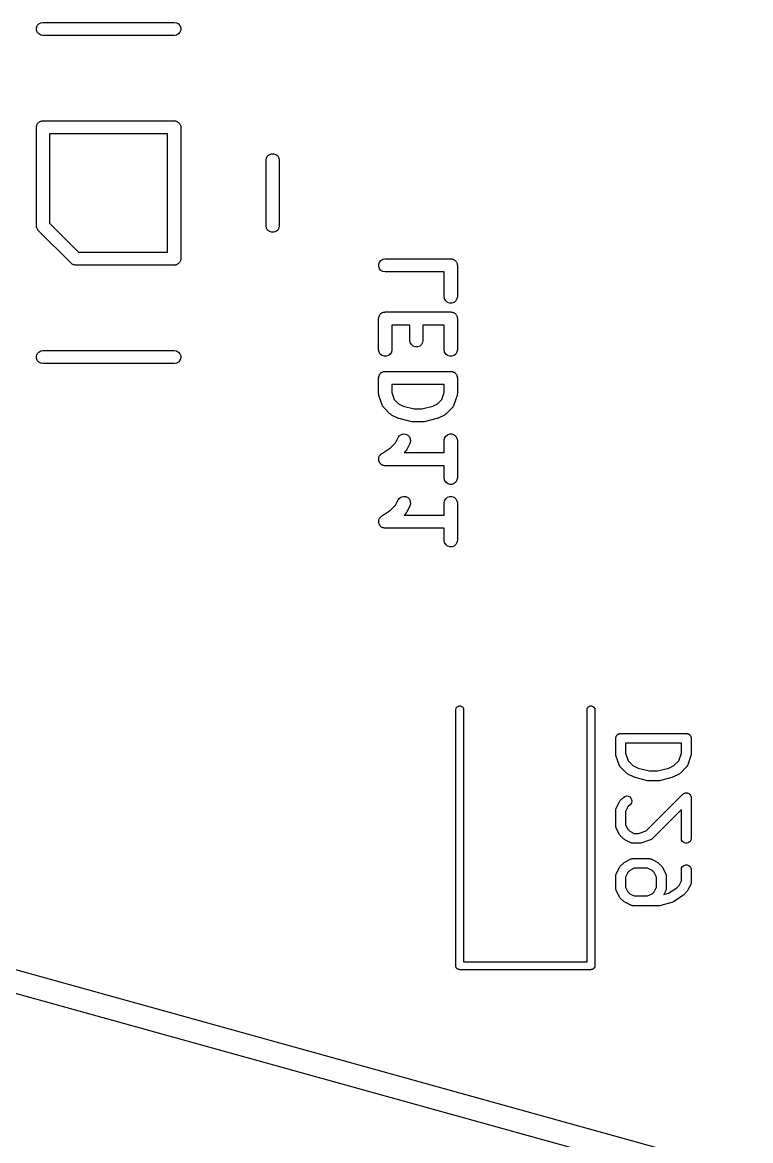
# Model space of a CAD drawing. Extents: x 48 to 353, y -143 to -50.
# Drawn here: x 318.57 to 329.66, y -81.11 to -64.08 of the extents above; entities that cross this region are included whole.
import ezdxf

# ---------------------------------------------------------------- set-up
doc = ezdxf.new("R2010")
doc.units = 0
doc.header["$MEASUREMENT"] = 0
doc.layers.add('BLACK', color=7, linetype='CONTINUOUS')

msp = doc.modelspace()

# ---------------------------------------------------------------- linework, layer by layer
at = {"layer": 'Black'}
for p, q in [((318.783, -64.1576), (318.795, -64.125)), ((318.783, -64.1924), (318.783, -64.1576)), ((318.795, -64.225), (318.783, -64.1924)), ((318.795, -64.125), (318.817, -64.0984)), ((318.817, -64.2516), (318.795, -64.225)), ((318.817, -64.0984), (318.847, -64.081)), ((318.847, -64.081), (318.881, -64.075)), ((318.881, -64.075), (320.881, -64.075)), ((320.881, -64.075), (320.915, -64.081)), ((320.915, -64.081), (320.946, -64.0984)), ((320.946, -64.0984), (320.968, -64.125)), ((320.968, -64.225), (320.946, -64.2516)), ((320.968, -64.125), (320.98, -64.1576)), ((320.98, -64.1924), (320.968, -64.225)), ((320.98, -64.1576), (320.98, -64.1924)), ((318.847, -64.269), (318.817, -64.2516)), ((318.881, -64.275), (318.847, -64.269)), ((320.881, -64.275), (318.881, -64.275)), ((320.915, -64.269), (320.881, -64.275)), ((320.946, -64.2516), (320.915, -64.269)), ((318.811, -65.6051), (318.817, -65.5984)), ((318.817, -65.5984), (318.825, -65.594)), ((318.825, -65.594), (318.831, -65.5884)), ((318.831, -65.5884), (318.839, -65.5854)), ((318.839, -65.5854), (318.847, -65.581)), ((318.847, -65.581), (318.856, -65.5795)), ((318.856, -65.5795), (318.864, -65.5765)), ((318.864, -65.5765), (318.873, -65.5765)), ((318.873, -65.5765), (318.881, -65.575)), ((318.881, -65.575), (320.881, -65.575)), ((320.881, -65.575), (320.89, -65.5765)), ((320.89, -65.5765), (320.899, -65.5765)), ((320.899, -65.5765), (320.907, -65.5795)), ((320.907, -65.5795), (320.915, -65.581)), ((320.915, -65.581), (320.923, -65.5854)), ((320.923, -65.5854), (320.931, -65.5884)), ((320.931, -65.5884), (320.938, -65.594)), ((320.938, -65.594), (320.946, -65.5984)), ((320.946, -65.5984), (320.951, -65.6051)), ((318.781, -65.675), (318.783, -65.6664)), ((318.781, -67.175), (318.781, -65.675)), ((318.783, -65.6576), (318.786, -65.6494)), ((318.783, -65.6664), (318.783, -65.6576)), ((318.786, -65.6494), (318.787, -65.6408)), ((318.787, -65.6408), (318.792, -65.6332)), ((318.792, -65.6332), (318.795, -65.625)), ((318.795, -65.625), (318.8, -65.6183)), ((318.8, -65.6183), (318.805, -65.6107)), ((318.805, -65.6107), (318.811, -65.6051)), ((320.951, -65.6051), (320.958, -65.6107)), ((320.958, -65.6107), (320.962, -65.6183)), ((320.962, -65.6183), (320.968, -65.625)), ((320.968, -65.625), (320.971, -65.6332)), ((320.971, -65.6332), (320.975, -65.6408)), ((320.975, -65.6408), (320.977, -65.6494)), ((320.977, -65.6494), (320.98, -65.6576)), ((320.98, -65.6576), (320.98, -65.6664)), ((320.98, -65.6664), (320.981, -65.675)), ((320.981, -65.675), (320.981, -67.675)), ((318.981, -65.775), (318.981, -67.1336)), ((320.781, -65.775), (318.981, -65.775)), ((320.781, -67.575), (320.781, -65.775)), ((322.287, -66.1408), (322.305, -66.1107)), ((322.305, -66.1107), (322.331, -66.0884)), ((322.331, -66.0884), (322.364, -66.0765)), ((322.364, -66.0765), (322.399, -66.0765)), ((322.399, -66.0765), (322.431, -66.0884)), ((322.431, -66.0884), (322.458, -66.1107)), ((322.458, -66.1107), (322.475, -66.1408)), ((322.281, -66.175), (322.287, -66.1408)), ((322.281, -67.175), (322.281, -66.175)), ((322.475, -66.1408), (322.481, -66.175)), ((322.481, -66.175), (322.481, -67.175)), ((318.981, -67.1336), (319.423, -67.575)), ((318.782, -67.1793), (318.781, -67.175)), ((318.782, -67.1837), (318.782, -67.1793)), ((318.785, -67.1963), (318.782, -67.1837)), ((318.787, -67.2092), (318.785, -67.1963)), ((318.789, -67.213), (318.787, -67.2092)), ((318.791, -67.2173), (318.789, -67.213)), ((318.798, -67.228), (318.791, -67.2173)), ((318.805, -67.2393), (318.798, -67.228)), ((318.808, -67.2421), (318.805, -67.2393)), ((318.811, -67.2457), (318.808, -67.2421)), ((319.311, -67.7457), (318.811, -67.2457)), ((322.287, -67.2092), (322.281, -67.175)), ((322.305, -67.2393), (322.287, -67.2092)), ((322.331, -67.2616), (322.305, -67.2393)), ((322.364, -67.2735), (322.331, -67.2616)), ((322.399, -67.2735), (322.364, -67.2735)), ((322.431, -67.2616), (322.399, -67.2735)), ((322.458, -67.2393), (322.431, -67.2616)), ((322.475, -67.2092), (322.458, -67.2393)), ((322.481, -67.175), (322.475, -67.2092)), ((319.423, -67.575), (320.781, -67.575)), ((319.314, -67.7482), (319.311, -67.7457)), ((319.317, -67.7516), (319.314, -67.7482)), ((319.328, -67.7581), (319.317, -67.7516)), ((319.339, -67.7656), (319.328, -67.7581)), ((319.343, -67.7668), (319.339, -67.7656)), ((319.347, -67.769), (319.343, -67.7668)), ((319.36, -67.7712), (319.347, -67.769)), ((319.373, -67.7746), (319.36, -67.7712)), ((319.377, -67.7742), (319.373, -67.7746)), ((319.381, -67.775), (319.377, -67.7742)), ((320.881, -67.775), (319.381, -67.775)), ((320.89, -67.7735), (320.881, -67.775)), ((320.899, -67.7735), (320.89, -67.7735)), ((320.907, -67.7705), (320.899, -67.7735)), ((320.915, -67.769), (320.907, -67.7705)), ((320.923, -67.7646), (320.915, -67.769)), ((320.931, -67.7616), (320.923, -67.7646)), ((320.938, -67.756), (320.931, -67.7616)), ((320.946, -67.7516), (320.938, -67.756)), ((320.951, -67.7449), (320.946, -67.7516)), ((320.958, -67.7393), (320.951, -67.7449)), ((320.962, -67.7317), (320.958, -67.7393)), ((320.968, -67.725), (320.962, -67.7317)), ((320.971, -67.7168), (320.968, -67.725)), ((320.975, -67.7092), (320.971, -67.7168)), ((320.977, -67.7006), (320.975, -67.7092)), ((320.98, -67.6924), (320.977, -67.7006)), ((320.981, -67.675), (320.98, -67.6836)), ((320.98, -67.6836), (320.98, -67.6924)), ((323.998, -67.7612), (324.01, -67.7286)), ((323.998, -67.7959), (323.998, -67.7612)), ((324.01, -67.8286), (323.998, -67.7959)), ((324.01, -67.7286), (324.032, -67.702)), ((324.032, -67.702), (324.062, -67.6846)), ((324.062, -67.6846), (324.096, -67.6786)), ((324.096, -67.6786), (325.096, -67.6786)), ((325.096, -67.6786), (325.105, -67.6801)), ((325.105, -67.6801), (325.113, -67.6801)), ((325.113, -67.6801), (325.122, -67.6831)), ((325.122, -67.6831), (325.13, -67.6846)), ((325.13, -67.6846), (325.138, -67.689)), ((325.138, -67.689), (325.146, -67.692)), ((325.146, -67.692), (325.153, -67.6976)), ((325.153, -67.6976), (325.16, -67.702)), ((325.16, -67.702), (325.166, -67.7087)), ((325.166, -67.7087), (325.173, -67.7143)), ((325.173, -67.7143), (325.177, -67.7219)), ((325.177, -67.7219), (325.183, -67.7286)), ((325.183, -67.7286), (325.186, -67.7368)), ((325.186, -67.7368), (325.19, -67.7444)), ((325.19, -67.7444), (325.192, -67.753)), ((325.192, -67.753), (325.195, -67.7612)), ((325.195, -67.7612), (325.195, -67.77)), ((325.195, -67.77), (325.196, -67.7786)), ((325.196, -67.7786), (325.196, -68.2548)), ((324.032, -67.8552), (324.01, -67.8286)), ((324.062, -67.8725), (324.032, -67.8552)), ((324.096, -67.8786), (324.062, -67.8725)), ((324.996, -67.8786), (324.096, -67.8786)), ((324.996, -68.2548), (324.996, -67.8786)), ((325.002, -68.289), (324.996, -68.2548)), ((325.02, -68.319), (325.002, -68.289)), ((325.046, -68.3414), (325.02, -68.319)), ((325.173, -68.319), (325.146, -68.3414)), ((325.19, -68.289), (325.173, -68.319)), ((325.196, -68.2548), (325.19, -68.289)), ((324.046, -68.5015), (324.054, -68.4985)), ((324.054, -68.4985), (324.062, -68.4941)), ((324.062, -68.4941), (324.071, -68.4926)), ((324.071, -68.4926), (324.079, -68.4896)), ((324.079, -68.4896), (324.088, -68.4896)), ((324.088, -68.4896), (324.096, -68.4881)), ((324.096, -68.4881), (325.096, -68.4881)), ((325.079, -68.3532), (325.046, -68.3414)), ((325.113, -68.3532), (325.079, -68.3532)), ((325.096, -68.4881), (325.105, -68.4896)), ((325.105, -68.4896), (325.113, -68.4896)), ((325.146, -68.3414), (325.113, -68.3532)), ((325.113, -68.4896), (325.122, -68.4926)), ((325.122, -68.4926), (325.13, -68.4941)), ((325.13, -68.4941), (325.138, -68.4985)), ((325.138, -68.4985), (325.146, -68.5015)), ((323.996, -68.5881), (323.998, -68.5795)), ((323.996, -69.0643), (323.996, -68.5881)), ((323.998, -68.5707), (324.001, -68.5625)), ((323.998, -68.5795), (323.998, -68.5707)), ((324.001, -68.5625), (324.002, -68.5539)), ((324.002, -68.5539), (324.007, -68.5463)), ((324.007, -68.5463), (324.01, -68.5381)), ((324.01, -68.5381), (324.015, -68.5314)), ((324.015, -68.5314), (324.02, -68.5238)), ((324.02, -68.5238), (324.026, -68.5182)), ((324.026, -68.5182), (324.032, -68.5115)), ((324.032, -68.5115), (324.039, -68.5071)), ((324.039, -68.5071), (324.046, -68.5015)), ((325.146, -68.5015), (325.153, -68.5071)), ((325.153, -68.5071), (325.16, -68.5115)), ((325.16, -68.5115), (325.166, -68.5182)), ((325.166, -68.5182), (325.173, -68.5238)), ((325.173, -68.5238), (325.177, -68.5314)), ((325.177, -68.5314), (325.183, -68.5381)), ((325.183, -68.5381), (325.186, -68.5463)), ((325.186, -68.5463), (325.19, -68.5539)), ((325.19, -68.5539), (325.192, -68.5625)), ((325.192, -68.5625), (325.195, -68.5707)), ((325.195, -68.5707), (325.195, -68.5795)), ((325.195, -68.5795), (325.196, -68.5881)), ((325.196, -68.5881), (325.196, -69.0643)), ((324.472, -68.6881), (324.196, -68.6881)), ((324.196, -68.6881), (324.196, -69.0643)), ((324.472, -68.9214), (324.472, -68.6881)), ((324.996, -68.6881), (324.672, -68.6881)), ((324.672, -68.6881), (324.672, -68.9214)), ((324.996, -69.0643), (324.996, -68.6881)), ((324.478, -68.9556), (324.472, -68.9214)), ((324.496, -68.9857), (324.478, -68.9556)), ((324.522, -69.008), (324.496, -68.9857)), ((324.555, -69.0199), (324.522, -69.008)), ((324.622, -69.008), (324.59, -69.0199)), ((324.649, -68.9857), (324.622, -69.008)), ((324.666, -68.9556), (324.649, -68.9857)), ((324.672, -68.9214), (324.666, -68.9556)), ((318.783, -69.1576), (318.795, -69.125)), ((318.783, -69.1924), (318.783, -69.1576)), ((318.795, -69.125), (318.817, -69.0984)), ((318.817, -69.0984), (318.847, -69.081)), ((318.847, -69.081), (318.881, -69.075)), ((318.881, -69.075), (320.881, -69.075)), ((320.881, -69.075), (320.915, -69.081)), ((320.915, -69.081), (320.946, -69.0984)), ((320.946, -69.0984), (320.968, -69.125)), ((320.968, -69.125), (320.98, -69.1576)), ((320.98, -69.1576), (320.98, -69.1924)), ((324.002, -69.0985), (323.996, -69.0643)), ((324.02, -69.1286), (324.002, -69.0985)), ((324.046, -69.1509), (324.02, -69.1286)), ((324.079, -69.1628), (324.046, -69.1509)), ((324.113, -69.1628), (324.079, -69.1628)), ((324.146, -69.1509), (324.113, -69.1628)), ((324.173, -69.1286), (324.146, -69.1509)), ((324.19, -69.0985), (324.173, -69.1286)), ((324.196, -69.0643), (324.19, -69.0985)), ((324.59, -69.0199), (324.555, -69.0199)), ((325.002, -69.0985), (324.996, -69.0643)), ((325.02, -69.1286), (325.002, -69.0985)), ((325.046, -69.1509), (325.02, -69.1286)), ((325.079, -69.1628), (325.046, -69.1509)), ((325.113, -69.1628), (325.079, -69.1628)), ((325.146, -69.1509), (325.113, -69.1628)), ((325.173, -69.1286), (325.146, -69.1509)), ((325.19, -69.0985), (325.173, -69.1286)), ((325.196, -69.0643), (325.19, -69.0985)), ((318.795, -69.225), (318.783, -69.1924)), ((318.817, -69.2516), (318.795, -69.225)), ((318.847, -69.269), (318.817, -69.2516)), ((318.881, -69.275), (318.847, -69.269)), ((320.881, -69.275), (318.881, -69.275)), ((320.915, -69.269), (320.881, -69.275)), ((320.946, -69.2516), (320.915, -69.269)), ((320.968, -69.225), (320.946, -69.2516)), ((320.98, -69.1924), (320.968, -69.225)), ((323.996, -69.4929), (323.998, -69.4842)), ((323.996, -69.731), (323.996, -69.4929)), ((323.998, -69.4755), (324.001, -69.4673)), ((323.998, -69.4842), (323.998, -69.4755)), ((324.001, -69.4673), (324.002, -69.4587)), ((324.002, -69.4587), (324.007, -69.4511)), ((324.007, -69.4511), (324.01, -69.4429)), ((324.01, -69.4429), (324.015, -69.4362)), ((324.015, -69.4362), (324.02, -69.4286)), ((324.02, -69.4286), (324.026, -69.423)), ((324.026, -69.423), (324.032, -69.4163)), ((324.032, -69.4163), (324.039, -69.4119)), ((324.039, -69.4119), (324.046, -69.4063)), ((324.046, -69.4063), (324.054, -69.4033)), ((324.054, -69.4033), (324.062, -69.3989)), ((324.062, -69.3989), (324.071, -69.3974)), ((324.071, -69.3974), (324.079, -69.3944)), ((324.079, -69.3944), (324.088, -69.3944)), ((324.088, -69.3944), (324.096, -69.3929)), ((324.096, -69.3929), (325.096, -69.3929)), ((325.096, -69.3929), (325.105, -69.3944)), ((325.105, -69.3944), (325.113, -69.3944)), ((325.113, -69.3944), (325.122, -69.3974)), ((325.122, -69.3974), (325.13, -69.3989)), ((325.13, -69.3989), (325.138, -69.4033)), ((325.138, -69.4033), (325.146, -69.4063)), ((325.146, -69.4063), (325.153, -69.4119)), ((325.153, -69.4119), (325.16, -69.4163)), ((325.16, -69.4163), (325.166, -69.423)), ((325.166, -69.423), (325.173, -69.4286)), ((325.173, -69.4286), (325.177, -69.4362)), ((325.177, -69.4362), (325.183, -69.4429)), ((325.183, -69.4429), (325.186, -69.4511)), ((325.186, -69.4511), (325.19, -69.4587)), ((325.19, -69.4587), (325.192, -69.4673)), ((325.192, -69.4673), (325.195, -69.4755)), ((325.195, -69.4755), (325.195, -69.4842)), ((325.195, -69.4842), (325.196, -69.4929)), ((325.196, -69.4929), (325.196, -69.731)), ((324.196, -69.5929), (324.196, -69.7147)), ((324.996, -69.5929), (324.196, -69.5929)), ((324.996, -69.7147), (324.996, -69.5929)), ((323.999, -69.7467), (323.996, -69.731)), ((324.001, -69.7626), (323.999, -69.7467)), ((324.049, -69.9054), (324.001, -69.7626)), ((324.196, -69.7147), (324.231, -69.8198)), ((324.231, -69.8198), (324.298, -69.8869)), ((324.894, -69.8869), (324.961, -69.8198)), ((324.961, -69.8198), (324.996, -69.7147)), ((325.191, -69.7626), (325.143, -69.9054)), ((325.193, -69.7467), (325.191, -69.7626)), ((325.196, -69.731), (325.193, -69.7467)), ((324.052, -69.9105), (324.049, -69.9054)), ((324.053, -69.9161), (324.052, -69.9105)), ((324.06, -69.9257), (324.053, -69.9161)), ((324.065, -69.936), (324.06, -69.9257)), ((324.07, -69.9398), (324.065, -69.936)), ((324.073, -69.9445), (324.07, -69.9398)), ((324.168, -70.0398), (324.073, -69.9445)), ((324.298, -69.8869), (324.369, -69.9223)), ((324.369, -69.9223), (324.537, -69.9643)), ((324.537, -69.9643), (324.655, -69.9643)), ((324.655, -69.9643), (324.823, -69.9223)), ((324.823, -69.9223), (324.894, -69.8869)), ((325.119, -69.9445), (325.024, -70.0398)), ((325.123, -69.9398), (325.119, -69.9445)), ((325.127, -69.936), (325.123, -69.9398)), ((325.132, -69.9257), (325.127, -69.936)), ((325.139, -69.9161), (325.132, -69.9257)), ((325.141, -69.9105), (325.139, -69.9161)), ((325.143, -69.9054), (325.141, -69.9105)), ((324.181, -70.049), (324.168, -70.0398)), ((324.194, -70.0585), (324.181, -70.049)), ((324.29, -70.1061), (324.194, -70.0585)), ((324.3, -70.1092), (324.29, -70.1061)), ((324.31, -70.1137), (324.3, -70.1092)), ((324.5, -70.1613), (324.31, -70.1137)), ((324.513, -70.1622), (324.5, -70.1613)), ((324.525, -70.1643), (324.513, -70.1622)), ((324.668, -70.1643), (324.525, -70.1643)), ((324.68, -70.1622), (324.668, -70.1643)), ((324.692, -70.1613), (324.68, -70.1622)), ((324.882, -70.1137), (324.692, -70.1613)), ((324.892, -70.1092), (324.882, -70.1137)), ((324.903, -70.1061), (324.892, -70.1092)), ((324.998, -70.0585), (324.903, -70.1061)), ((325.011, -70.049), (324.998, -70.0585)), ((325.024, -70.0398), (325.011, -70.049)), ((324.292, -70.4005), (324.313, -70.3726)), ((324.313, -70.3726), (324.342, -70.3535)), ((324.342, -70.3535), (324.376, -70.3454)), ((324.376, -70.3454), (324.41, -70.3494)), ((324.41, -70.3494), (324.441, -70.3649)), ((324.441, -70.3649), (324.465, -70.3901)), ((325.02, -70.381), (325.046, -70.3586)), ((325.046, -70.3586), (325.079, -70.3468)), ((325.079, -70.3468), (325.113, -70.3468)), ((325.113, -70.3468), (325.146, -70.3586)), ((325.146, -70.3586), (325.173, -70.381)), ((324.175, -70.558), (324.252, -70.4812)), ((324.252, -70.4812), (324.292, -70.4005)), ((324.471, -70.49), (324.424, -70.5852)), ((324.465, -70.3901), (324.479, -70.422)), ((324.481, -70.4567), (324.471, -70.49)), ((324.479, -70.422), (324.481, -70.4567)), ((324.996, -70.4452), (325.002, -70.411)), ((324.996, -70.631), (324.996, -70.4452)), ((325.002, -70.411), (325.02, -70.381)), ((325.173, -70.381), (325.19, -70.411)), ((325.19, -70.411), (325.196, -70.4452)), ((325.196, -70.4452), (325.196, -71.0167)), ((323.998, -70.7136), (324, -70.7084)), ((323.998, -70.7255), (323.998, -70.7136)), ((324, -70.7029), (324.005, -70.6922)), ((324, -70.7084), (324, -70.7029)), ((324.005, -70.6922), (324.01, -70.681)), ((324.01, -70.681), (324.013, -70.6767)), ((324.013, -70.6767), (324.016, -70.6717)), ((324.016, -70.6717), (324.024, -70.6635)), ((324.024, -70.6635), (324.032, -70.6543)), ((324.032, -70.6543), (324.037, -70.6516)), ((324.037, -70.6516), (324.041, -70.6477)), ((324.041, -70.6477), (324.175, -70.558)), ((324.405, -70.6112), (324.385, -70.631)), ((324.385, -70.631), (324.996, -70.631)), ((324.414, -70.598), (324.405, -70.6112)), ((324.424, -70.5852), (324.414, -70.598)), ((323.996, -70.7374), (323.998, -70.7255)), ((323.998, -70.7428), (323.996, -70.7374)), ((323.998, -70.7483), (323.998, -70.7428)), ((324.002, -70.7595), (323.998, -70.7483)), ((324.005, -70.7711), (324.002, -70.7595)), ((324.008, -70.7757), (324.005, -70.7711)), ((324.01, -70.781), (324.008, -70.7757)), ((324.017, -70.7901), (324.01, -70.781)), ((324.024, -70.8), (324.017, -70.7901)), ((324.028, -70.8033), (324.024, -70.8)), ((324.032, -70.8076), (324.028, -70.8033)), ((324.042, -70.8135), (324.032, -70.8076)), ((324.052, -70.8206), (324.042, -70.8135)), ((324.057, -70.8221), (324.052, -70.8206)), ((324.062, -70.8249), (324.057, -70.8221)), ((324.074, -70.827), (324.062, -70.8249)), ((324.085, -70.8303), (324.074, -70.827)), ((324.091, -70.83), (324.085, -70.8303)), ((324.096, -70.831), (324.091, -70.83)), ((324.996, -70.831), (324.096, -70.831)), ((324.996, -71.0167), (324.996, -70.831)), ((325.002, -71.0509), (324.996, -71.0167)), ((325.02, -71.0809), (325.002, -71.0509)), ((325.19, -71.0509), (325.173, -71.0809)), ((325.196, -71.0167), (325.19, -71.0509)), ((325.046, -71.1033), (325.02, -71.0809)), ((325.079, -71.1151), (325.046, -71.1033)), ((325.113, -71.1151), (325.079, -71.1151)), ((325.146, -71.1033), (325.113, -71.1151)), ((325.173, -71.0809), (325.146, -71.1033)), ((324.252, -71.4336), (324.292, -71.3529)), ((324.292, -71.3529), (324.313, -71.325)), ((324.313, -71.325), (324.342, -71.3059)), ((324.342, -71.3059), (324.376, -71.2978)), ((324.376, -71.2978), (324.41, -71.3018)), ((324.41, -71.3018), (324.441, -71.3173)), ((324.441, -71.3173), (324.465, -71.3425)), ((324.465, -71.3425), (324.479, -71.3744)), ((324.479, -71.3744), (324.481, -71.4091)), ((324.996, -71.3976), (325.002, -71.3634)), ((325.002, -71.3634), (325.02, -71.3333)), ((325.02, -71.3333), (325.046, -71.311)), ((325.046, -71.311), (325.079, -71.2991)), ((325.079, -71.2991), (325.113, -71.2991)), ((325.113, -71.2991), (325.146, -71.311)), ((325.146, -71.311), (325.173, -71.3333)), ((325.173, -71.3333), (325.19, -71.3634)), ((325.19, -71.3634), (325.196, -71.3976)), ((324.041, -71.6001), (324.175, -71.5104)), ((324.175, -71.5104), (324.252, -71.4336)), ((324.405, -71.5636), (324.385, -71.5833)), ((324.414, -71.5504), (324.405, -71.5636)), ((324.424, -71.5376), (324.414, -71.5504)), ((324.471, -71.4423), (324.424, -71.5376)), ((324.481, -71.4091), (324.471, -71.4423)), ((324.996, -71.5833), (324.996, -71.3976)), ((325.196, -71.3976), (325.196, -71.969)), ((323.996, -71.6898), (323.998, -71.6779)), ((323.998, -71.6952), (323.996, -71.6898)), ((323.998, -71.666), (324, -71.6608)), ((323.998, -71.6779), (323.998, -71.666)), ((323.998, -71.7007), (323.998, -71.6952)), ((324.002, -71.7119), (323.998, -71.7007)), ((324, -71.6552), (324.005, -71.6446)), ((324, -71.6608), (324, -71.6552)), ((324.005, -71.7235), (324.002, -71.7119)), ((324.005, -71.6446), (324.01, -71.6333)), ((324.008, -71.7281), (324.005, -71.7235)), ((324.01, -71.7333), (324.008, -71.7281)), ((324.01, -71.6333), (324.013, -71.6291)), ((324.017, -71.7425), (324.01, -71.7333)), ((324.013, -71.6291), (324.016, -71.6241)), ((324.016, -71.6241), (324.024, -71.6159)), ((324.024, -71.6159), (324.032, -71.6067)), ((324.032, -71.6067), (324.037, -71.604)), ((324.037, -71.604), (324.041, -71.6001)), ((324.385, -71.5833), (324.996, -71.5833)), ((324.024, -71.7524), (324.017, -71.7425)), ((324.028, -71.7557), (324.024, -71.7524)), ((324.032, -71.7599), (324.028, -71.7557)), ((324.042, -71.7659), (324.032, -71.7599)), ((324.052, -71.773), (324.042, -71.7659)), ((324.057, -71.7745), (324.052, -71.773)), ((324.062, -71.7773), (324.057, -71.7745)), ((324.074, -71.7794), (324.062, -71.7773)), ((324.085, -71.7827), (324.074, -71.7794)), ((324.091, -71.7824), (324.085, -71.7827)), ((324.096, -71.7833), (324.091, -71.7824)), ((324.996, -71.7833), (324.096, -71.7833)), ((324.996, -71.969), (324.996, -71.7833)), ((325.002, -72.0032), (324.996, -71.969)), ((325.02, -72.0333), (325.002, -72.0032)), ((325.046, -72.0557), (325.02, -72.0333)), ((325.079, -72.0675), (325.046, -72.0557)), ((325.113, -72.0675), (325.079, -72.0675)), ((325.146, -72.0557), (325.113, -72.0675)), ((325.173, -72.0333), (325.146, -72.0557)), ((325.19, -72.0032), (325.173, -72.0333)), ((325.196, -71.969), (325.19, -72.0032)), ((325.171, -74.55), (325.175, -74.5295)), ((325.171, -78.45), (325.171, -74.55)), ((325.175, -74.5295), (325.185, -74.5114)), ((325.185, -74.5114), (325.201, -74.498)), ((325.201, -74.498), (325.221, -74.4909)), ((325.221, -74.4909), (325.242, -74.4909)), ((325.242, -74.4909), (325.261, -74.498)), ((325.261, -74.498), (325.277, -74.5114)), ((325.277, -74.5114), (325.288, -74.5295)), ((325.288, -74.5295), (325.291, -74.55)), ((325.291, -74.55), (325.291, -78.39)), ((327.171, -74.55), (327.175, -74.5295)), ((327.171, -78.39), (327.171, -74.55)), ((327.175, -74.5295), (327.185, -74.5114)), ((327.185, -74.5114), (327.201, -74.498)), ((327.201, -74.498), (327.221, -74.4909)), ((327.221, -74.4909), (327.242, -74.4909)), ((327.242, -74.4909), (327.261, -74.498)), ((327.261, -74.498), (327.277, -74.5114)), ((327.277, -74.5114), (327.288, -74.5295)), ((327.288, -74.5295), (327.291, -74.55)), ((327.291, -74.55), (327.291, -78.45)), ((327.61, -74.9727), (327.612, -74.9665)), ((327.61, -74.9793), (327.61, -74.9727)), ((327.612, -74.9665), (327.613, -74.9601)), ((327.613, -74.9601), (327.616, -74.9544)), ((327.616, -74.9544), (327.619, -74.9482)), ((327.619, -74.9482), (327.623, -74.9432)), ((327.623, -74.9432), (327.626, -74.9375)), ((327.626, -74.9375), (327.631, -74.9333)), ((327.631, -74.9333), (327.635, -74.9283)), ((327.635, -74.9283), (327.641, -74.925)), ((327.641, -74.925), (327.646, -74.9208)), ((327.646, -74.9208), (327.652, -74.9185)), ((327.652, -74.9185), (327.658, -74.9152)), ((327.658, -74.9152), (327.664, -74.9141)), ((327.664, -74.9141), (327.671, -74.9119)), ((327.671, -74.9119), (327.677, -74.9119)), ((327.677, -74.9119), (327.684, -74.9107)), ((327.684, -74.9107), (328.684, -74.9107)), ((328.684, -74.9107), (328.69, -74.9119)), ((328.69, -74.9119), (328.697, -74.9119)), ((328.697, -74.9119), (328.703, -74.9141)), ((328.703, -74.9141), (328.709, -74.9152)), ((328.709, -74.9152), (328.715, -74.9185)), ((328.715, -74.9185), (328.721, -74.9208)), ((328.721, -74.9208), (328.726, -74.925)), ((328.726, -74.925), (328.732, -74.9283)), ((328.732, -74.9283), (328.736, -74.9333)), ((328.736, -74.9333), (328.741, -74.9375)), ((328.741, -74.9375), (328.744, -74.9432)), ((328.744, -74.9432), (328.749, -74.9482)), ((328.749, -74.9482), (328.751, -74.9544)), ((328.751, -74.9544), (328.754, -74.9601)), ((328.754, -74.9601), (328.755, -74.9665)), ((328.755, -74.9665), (328.757, -74.9727)), ((328.757, -74.9727), (328.757, -74.9793)), ((327.609, -74.9857), (327.61, -74.9793)), ((327.609, -75.2238), (327.609, -74.9857)), ((327.759, -75.0607), (327.759, -75.2116)), ((328.609, -75.0607), (327.759, -75.0607)), ((328.609, -75.2116), (328.609, -75.0607)), ((328.757, -74.9793), (328.759, -74.9857)), ((328.759, -74.9857), (328.759, -75.2238)), ((327.611, -75.2356), (327.609, -75.2238)), ((327.612, -75.2475), (327.611, -75.2356)), ((327.66, -75.3904), (327.612, -75.2475)), ((327.759, -75.2116), (327.797, -75.3262)), ((328.57, -75.3262), (328.609, -75.2116)), ((328.755, -75.2475), (328.707, -75.3904)), ((328.757, -75.2356), (328.755, -75.2475)), ((328.759, -75.2238), (328.757, -75.2356)), ((327.662, -75.3942), (327.66, -75.3904)), ((327.663, -75.3984), (327.662, -75.3942)), ((327.668, -75.4056), (327.663, -75.3984)), ((327.673, -75.4133), (327.668, -75.4056)), ((327.676, -75.4162), (327.673, -75.4133)), ((327.678, -75.4197), (327.676, -75.4162)), ((327.773, -75.5149), (327.678, -75.4197)), ((327.797, -75.3262), (327.871, -75.4003)), ((327.871, -75.4003), (327.948, -75.4388)), ((327.948, -75.4388), (328.121, -75.4821)), ((328.121, -75.4821), (328.246, -75.4821)), ((328.246, -75.4821), (328.419, -75.4388)), ((328.419, -75.4388), (328.496, -75.4003)), ((328.496, -75.4003), (328.57, -75.3262)), ((328.689, -75.4197), (328.594, -75.5149)), ((328.692, -75.4162), (328.689, -75.4197)), ((328.695, -75.4133), (328.692, -75.4162)), ((328.699, -75.4056), (328.695, -75.4133)), ((328.704, -75.3984), (328.699, -75.4056)), ((328.705, -75.3942), (328.704, -75.3984)), ((328.707, -75.3904), (328.705, -75.3942)), ((308.149, -75.6504), (352.472, -87.9376)), ((327.783, -75.5218), (327.773, -75.5149)), ((327.793, -75.529), (327.783, -75.5218)), ((327.888, -75.5766), (327.793, -75.529)), ((327.896, -75.5789), (327.888, -75.5766)), ((327.904, -75.5823), (327.896, -75.5789)), ((328.094, -75.6299), (327.904, -75.5823)), ((328.103, -75.6305), (328.094, -75.6299)), ((328.112, -75.6321), (328.103, -75.6305)), ((328.255, -75.6321), (328.112, -75.6321)), ((328.264, -75.6305), (328.255, -75.6321)), ((328.273, -75.6299), (328.264, -75.6305)), ((328.464, -75.5823), (328.273, -75.6299)), ((328.471, -75.5789), (328.464, -75.5823)), ((328.479, -75.5766), (328.471, -75.5789)), ((328.574, -75.529), (328.479, -75.5766)), ((328.584, -75.5218), (328.574, -75.529)), ((328.594, -75.5149), (328.584, -75.5218)), ((328.639, -75.8318), (328.646, -75.8255)), ((328.646, -75.8255), (328.649, -75.8244)), ((328.649, -75.8244), (328.652, -75.8225)), ((328.652, -75.8225), (328.661, -75.82)), ((328.661, -75.82), (328.671, -75.8166)), ((328.671, -75.8166), (328.674, -75.8166)), ((328.674, -75.8166), (328.677, -75.8158)), ((328.677, -75.8158), (328.687, -75.8166)), ((328.687, -75.8166), (328.697, -75.8166)), ((328.697, -75.8166), (328.7, -75.8177)), ((328.7, -75.8177), (328.703, -75.818)), ((328.703, -75.818), (328.712, -75.8222)), ((328.712, -75.8222), (328.721, -75.8255)), ((328.721, -75.8255), (328.724, -75.8276)), ((328.724, -75.8276), (328.727, -75.829)), ((327.617, -76.0474), (327.664, -75.9522)), ((327.664, -75.9522), (327.671, -75.9425)), ((327.671, -75.9425), (327.678, -75.9327)), ((327.678, -75.9327), (327.726, -75.8851)), ((327.726, -75.8851), (327.747, -75.8701)), ((327.747, -75.8701), (327.772, -75.8634)), ((327.772, -75.8634), (327.798, -75.8657)), ((327.832, -75.9911), (327.793, -76.0301)), ((327.798, -75.8657), (327.822, -75.8767)), ((327.822, -75.8767), (327.84, -75.8951)), ((327.847, -75.9698), (327.832, -75.9911)), ((327.84, -75.8951), (327.851, -75.9187)), ((327.854, -75.9446), (327.847, -75.9698)), ((327.851, -75.9187), (327.854, -75.9446)), ((328.072, -76.3964), (328.631, -75.8374)), ((328.631, -75.8374), (328.639, -75.8318)), ((328.727, -75.829), (328.734, -75.836)), ((328.734, -75.836), (328.741, -75.8423)), ((328.741, -75.8423), (328.743, -75.8451)), ((328.743, -75.8451), (328.745, -75.8475)), ((328.745, -75.8475), (328.749, -75.8563)), ((328.749, -75.8563), (328.754, -75.8648)), ((328.754, -75.8648), (328.755, -75.8681)), ((328.755, -75.8681), (328.756, -75.8711)), ((328.756, -75.8711), (328.757, -75.8808)), ((328.757, -75.8808), (328.759, -75.8905)), ((328.759, -75.8905), (328.759, -76.5095)), ((352.378, -88.2749), (308.546, -76.1237)), ((327.609, -76.0724), (327.612, -76.064)), ((327.609, -76.0767), (327.609, -76.0724)), ((327.609, -76.081), (327.609, -76.0767)), ((327.609, -76.319), (327.609, -76.081)), ((327.612, -76.064), (327.613, -76.0553)), ((327.613, -76.0553), (327.615, -76.0516)), ((327.615, -76.0516), (327.617, -76.0474)), ((327.793, -76.0301), (327.759, -76.0987)), ((327.759, -76.0987), (327.759, -76.3013)), ((328.609, -76.0715), (328.165, -76.5149)), ((328.609, -76.5095), (328.609, -76.0715)), ((327.609, -76.3233), (327.609, -76.319)), ((327.609, -76.3276), (327.609, -76.3233)), ((327.612, -76.336), (327.609, -76.3276)), ((327.613, -76.3447), (327.612, -76.336)), ((327.759, -76.3013), (327.793, -76.3699)), ((327.615, -76.3484), (327.613, -76.3447)), ((327.617, -76.3526), (327.615, -76.3484)), ((327.664, -76.4478), (327.617, -76.3526)), ((327.671, -76.4575), (327.664, -76.4478)), ((327.678, -76.4673), (327.671, -76.4575)), ((327.726, -76.5149), (327.678, -76.4673)), ((327.793, -76.3699), (327.823, -76.4003)), ((327.823, -76.4003), (327.892, -76.4345)), ((327.892, -76.4345), (327.957, -76.4345)), ((327.957, -76.4345), (328.072, -76.3964)), ((327.736, -76.5218), (327.726, -76.5149)), ((327.745, -76.529), (327.736, -76.5218)), ((327.841, -76.5766), (327.745, -76.529)), ((327.845, -76.5778), (327.841, -76.5766)), ((327.848, -76.58), (327.845, -76.5778)), ((327.857, -76.5815), (327.848, -76.58)), ((327.866, -76.584), (327.857, -76.5815)), ((327.87, -76.5838), (327.866, -76.584)), ((327.874, -76.5845), (327.87, -76.5838)), ((327.969, -76.5845), (327.874, -76.5845)), ((327.981, -76.5824), (327.969, -76.5845)), ((327.993, -76.5807), (327.981, -76.5824)), ((328.136, -76.5331), (327.993, -76.5807)), ((328.14, -76.531), (328.136, -76.5331)), ((328.144, -76.5299), (328.14, -76.531)), ((328.151, -76.5248), (328.144, -76.5299)), ((328.159, -76.5207), (328.151, -76.5248)), ((328.162, -76.5174), (328.159, -76.5207)), ((328.165, -76.5149), (328.162, -76.5174)), ((328.613, -76.5352), (328.609, -76.5095)), ((328.626, -76.5577), (328.613, -76.5352)), ((328.646, -76.5745), (328.626, -76.5577)), ((328.671, -76.5834), (328.646, -76.5745)), ((328.697, -76.5834), (328.671, -76.5834)), ((328.721, -76.5745), (328.697, -76.5834)), ((328.741, -76.5577), (328.721, -76.5745)), ((328.754, -76.5352), (328.741, -76.5577)), ((328.759, -76.5095), (328.754, -76.5352)), ((327.745, -76.871), (327.841, -76.8234)), ((327.841, -76.8234), (327.845, -76.8222)), ((327.845, -76.8222), (327.848, -76.82)), ((327.848, -76.82), (327.857, -76.8185)), ((327.857, -76.8185), (327.866, -76.816)), ((327.866, -76.816), (327.87, -76.8162)), ((327.87, -76.8162), (327.874, -76.8155)), ((327.874, -76.8155), (328.112, -76.8155)), ((328.112, -76.8155), (328.116, -76.8162)), ((328.116, -76.8162), (328.121, -76.816)), ((328.121, -76.816), (328.129, -76.8185)), ((328.129, -76.8185), (328.138, -76.82)), ((328.138, -76.82), (328.142, -76.8222)), ((328.142, -76.8222), (328.146, -76.8234)), ((328.146, -76.8234), (328.241, -76.871)), ((327.617, -77.0474), (327.664, -76.9522)), ((327.664, -76.9522), (327.671, -76.9425)), ((327.671, -76.9425), (327.678, -76.9327)), ((327.678, -76.9327), (327.726, -76.8851)), ((327.726, -76.8851), (327.736, -76.8782)), ((327.736, -76.8782), (327.745, -76.871)), ((327.823, -76.9997), (327.793, -77.0301)), ((327.892, -76.9655), (327.823, -76.9997)), ((328.094, -76.9655), (327.892, -76.9655)), ((328.163, -76.9997), (328.094, -76.9655)), ((328.193, -77.0301), (328.163, -76.9997)), ((328.241, -76.871), (328.251, -76.8782)), ((328.251, -76.8782), (328.26, -76.8851)), ((328.26, -76.8851), (328.308, -76.9327)), ((328.308, -76.9327), (328.315, -76.9425)), ((328.315, -76.9425), (328.322, -76.9522)), ((328.322, -76.9522), (328.37, -77.0474)), ((328.609, -76.9857), (328.613, -76.9601)), ((328.609, -77.1585), (328.609, -76.9857)), ((328.613, -76.9601), (328.626, -76.9375)), ((328.626, -76.9375), (328.646, -76.9208)), ((328.646, -76.9208), (328.671, -76.9119)), ((328.671, -76.9119), (328.697, -76.9119)), ((328.697, -76.9119), (328.721, -76.9208)), ((328.721, -76.9208), (328.741, -76.9375)), ((328.741, -76.9375), (328.754, -76.9601)), ((328.754, -76.9601), (328.759, -76.9857)), ((328.759, -76.9857), (328.759, -77.1762)), ((327.609, -77.0724), (327.612, -77.064)), ((327.609, -77.0767), (327.609, -77.0724)), ((327.609, -77.081), (327.609, -77.0767)), ((327.609, -77.2714), (327.609, -77.081)), ((327.612, -77.064), (327.613, -77.0553)), ((327.613, -77.0553), (327.615, -77.0516)), ((327.615, -77.0516), (327.617, -77.0474)), ((327.793, -77.0301), (327.759, -77.0987)), ((327.759, -77.0987), (327.759, -77.2537)), ((328.228, -77.0987), (328.193, -77.0301)), ((328.228, -77.2537), (328.228, -77.0987)), ((328.37, -77.0474), (328.371, -77.0516)), ((328.371, -77.0516), (328.373, -77.0553)), ((328.373, -77.0553), (328.375, -77.064)), ((328.375, -77.064), (328.377, -77.0724)), ((328.377, -77.0724), (328.377, -77.0767)), ((328.377, -77.0767), (328.378, -77.081)), ((328.378, -77.081), (328.378, -77.2714)), ((328.574, -77.227), (328.609, -77.1585)), ((328.758, -77.1848), (328.756, -77.1932)), ((328.759, -77.1762), (328.758, -77.1804)), ((328.758, -77.1804), (328.758, -77.1848)), ((327.609, -77.2757), (327.609, -77.2714)), ((327.609, -77.28), (327.609, -77.2757)), ((327.612, -77.2884), (327.609, -77.28)), ((327.613, -77.2971), (327.612, -77.2884)), ((327.615, -77.3008), (327.613, -77.2971)), ((327.617, -77.305), (327.615, -77.3008)), ((327.664, -77.4002), (327.617, -77.305)), ((327.759, -77.2537), (327.793, -77.3222)), ((327.793, -77.3222), (327.823, -77.3526)), ((327.823, -77.3526), (327.892, -77.3869)), ((328.094, -77.3869), (328.163, -77.3526)), ((328.163, -77.3526), (328.193, -77.3222)), ((328.193, -77.3222), (328.228, -77.2537)), ((328.37, -77.305), (328.341, -77.3632)), ((328.341, -77.3632), (328.415, -77.3447)), ((328.371, -77.3008), (328.37, -77.305)), ((328.373, -77.2971), (328.371, -77.3008)), ((328.375, -77.2884), (328.373, -77.2971)), ((328.377, -77.28), (328.375, -77.2884)), ((328.378, -77.2714), (328.377, -77.2757)), ((328.377, -77.2757), (328.377, -77.28)), ((328.415, -77.3447), (328.541, -77.2608)), ((328.541, -77.2608), (328.574, -77.227)), ((328.689, -77.3245), (328.641, -77.3721)), ((328.696, -77.3146), (328.689, -77.3245)), ((328.703, -77.305), (328.696, -77.3146)), ((328.751, -77.2097), (328.703, -77.305)), ((328.752, -77.2056), (328.751, -77.2097)), ((328.754, -77.2018), (328.752, -77.2056)), ((328.756, -77.1932), (328.754, -77.2018)), ((327.671, -77.4099), (327.664, -77.4002)), ((327.678, -77.4197), (327.671, -77.4099)), ((327.726, -77.4673), (327.678, -77.4197)), ((327.736, -77.4742), (327.726, -77.4673)), ((327.745, -77.4814), (327.736, -77.4742)), ((327.841, -77.529), (327.745, -77.4814)), ((327.845, -77.5302), (327.841, -77.529)), ((327.848, -77.5324), (327.845, -77.5302)), ((327.892, -77.3869), (328.094, -77.3869)), ((328.464, -77.487), (328.273, -77.5347)), ((328.475, -77.4819), (328.464, -77.487)), ((328.487, -77.4767), (328.475, -77.4819)), ((328.63, -77.3815), (328.487, -77.4767)), ((328.635, -77.3763), (328.63, -77.3815)), ((328.641, -77.3721), (328.635, -77.3763)), ((327.857, -77.5339), (327.848, -77.5324)), ((327.866, -77.5364), (327.857, -77.5339)), ((327.87, -77.5362), (327.866, -77.5364)), ((327.874, -77.5369), (327.87, -77.5362)), ((328.255, -77.5369), (327.874, -77.5369)), ((328.264, -77.5353), (328.255, -77.5369)), ((328.273, -77.5347), (328.264, -77.5353)), ((325.172, -78.4552), (325.171, -78.45)), ((325.172, -78.4604), (325.172, -78.4552)), ((325.174, -78.4653), (325.172, -78.4604)), ((325.175, -78.4705), (325.174, -78.4653)), ((325.177, -78.4751), (325.175, -78.4705)), ((325.179, -78.48), (325.177, -78.4751)), ((325.183, -78.484), (325.179, -78.48)), ((325.185, -78.4886), (325.183, -78.484)), ((325.189, -78.4919), (325.185, -78.4886)), ((325.193, -78.496), (325.189, -78.4919)), ((325.197, -78.4986), (325.193, -78.496)), ((325.201, -78.502), (325.197, -78.4986)), ((325.206, -78.5038), (325.201, -78.502)), ((325.211, -78.5064), (325.206, -78.5038)), ((325.216, -78.5073), (325.211, -78.5064)), ((325.221, -78.5091), (325.216, -78.5073)), ((325.226, -78.5091), (325.221, -78.5091)), ((325.231, -78.51), (325.226, -78.5091)), ((327.231, -78.51), (325.231, -78.51)), ((325.291, -78.39), (327.171, -78.39)), ((327.236, -78.5091), (327.231, -78.51)), ((327.242, -78.5091), (327.236, -78.5091)), ((327.247, -78.5073), (327.242, -78.5091)), ((327.252, -78.5064), (327.247, -78.5073)), ((327.256, -78.5038), (327.252, -78.5064)), ((327.261, -78.502), (327.256, -78.5038)), ((327.265, -78.4986), (327.261, -78.502)), ((327.27, -78.496), (327.265, -78.4986)), ((327.273, -78.4919), (327.27, -78.496)), ((327.277, -78.4886), (327.273, -78.4919)), ((327.28, -78.484), (327.277, -78.4886)), ((327.283, -78.48), (327.28, -78.484)), ((327.285, -78.4751), (327.283, -78.48)), ((327.288, -78.4705), (327.285, -78.4751)), ((327.289, -78.4653), (327.288, -78.4705)), ((327.29, -78.4604), (327.289, -78.4653)), ((327.291, -78.45), (327.29, -78.4552)), ((327.29, -78.4552), (327.29, -78.4604))]:
    msp.add_line(p, q, dxfattribs=at)

doc.saveas('drawing.dxf')
